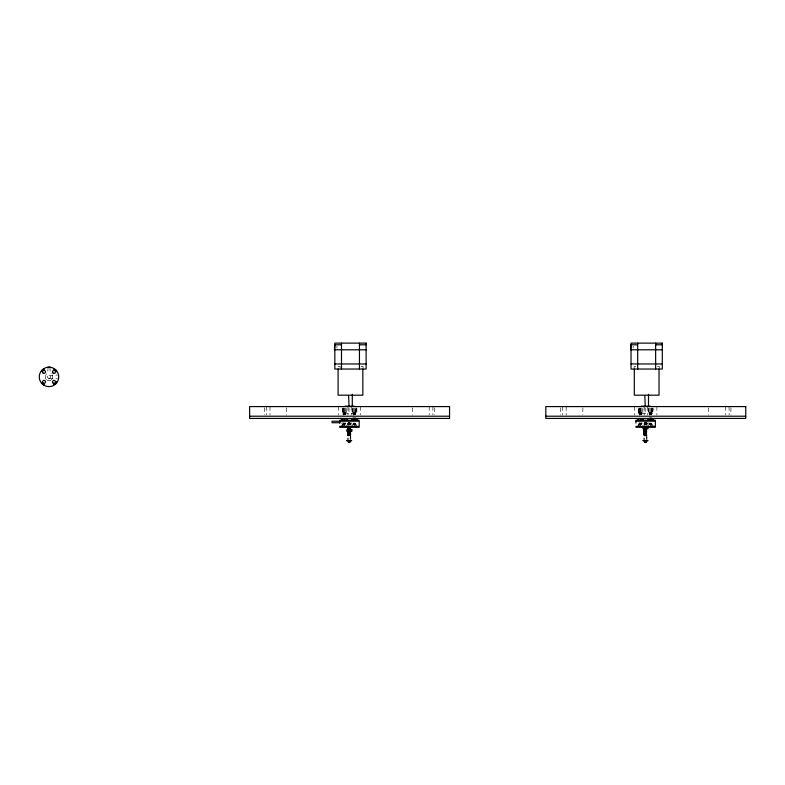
<?xml version="1.0" encoding="UTF-8"?>
<svg xmlns="http://www.w3.org/2000/svg" width="785" height="785" viewBox="0 0 785 785"><rect width="100%" height="100%" fill="white"/><g stroke="black" fill="none" stroke-linecap="round" stroke-linejoin="round"><path stroke-width="0.59" stroke-dasharray="3.92 2.94" d="M344.095 426.108L344.743 424.342L344.095 424.921L344.095 424.342M354.074 426.108L354.722 424.342L354.074 424.921L354.074 424.342M640.295 426.108L640.943 424.342L640.295 424.921L640.295 424.342M650.274 426.108L650.912 424.342L650.274 424.921L650.274 424.342M343.143 412.625L345.567 412.331L345.704 414.971L343.143 414.971L343.143 412.625L345.704 412.625M343.271 424.086L343.271 422.909M345.567 424.086L345.567 422.909M353.122 412.625L355.546 412.331L355.674 414.971L353.122 414.971L353.122 412.625L355.674 412.625M353.25 424.086L353.25 422.909M351.857 426.108L353.162 424.047L355.634 424.047L355.546 422.909M639.343 412.625L641.767 412.331L641.894 414.971L639.343 414.971L639.343 412.625L641.894 412.625M639.471 424.086L639.471 422.909M641.767 424.086L641.767 422.909M649.313 412.625L651.746 412.331L651.874 414.971L649.313 414.971L649.313 412.625L651.874 412.625M649.45 424.086L649.45 422.909M648.057 426.108L649.362 424.047L651.825 424.047L651.746 422.909M349.511 424.047C352.828 422.683 346.391 424.273 348.481 422.889M348.982 424.273L347.932 423.851L349.511 423.272M349.492 424.891L350.532 424.567L348.187 424.724L348.952 423.949L348.03 423.929M644.671 424.754L646.732 424.145L644.407 424.273L646.732 423.557L644.151 423.458L644.671 422.889M646.624 423.674L644.151 424.047L645.712 423.272M646.506 424.911L644.132 424.44L646.703 423.949M341.887 426.373L342.996 424.155L345.94 424.155L347.048 426.373M638.087 426.373L639.186 424.155L642.14 424.155L643.239 426.373M348.511 424.322L347.932 424.597L350.267 424.391L347.961 423.969L350.532 423.557M644.132 424.008L646.732 423.557M646.624 424.263L644.151 424.636L646.732 424.145M341.877 426.108C341.475 422.575 349.089 424.42 343.192 424.047M638.077 426.108C637.675 422.575 645.29 424.42 639.383 424.047M349.727 422.889C345.371 424.028 353.652 422.664 348.03 423.341M644.23 423.488L646.732 422.968L644.161 423.38L645.182 423.694M348.216 424.273L350.532 423.988L347.932 424.44M646.732 423.988L644.132 424.44M347.961 424.97L350.434 424.263M646.212 422.889L644.23 423.144L644.927 422.909M644.161 424.97L645.682 424.302L646.732 424.734M348.04 423.144L348.726 422.909M348.04 423.733L350.434 423.086M348.04 424.322L350.512 423.949M348.04 424.911L350.512 424.538L349.737 424.911M349.247 424.008L350.434 423.674M644.23 423.733L646.624 423.086M644.23 424.322L646.153 423.9M644.23 424.911L646.634 424.508M644.23 423.341L645.918 422.889M348.03 424.665L350.532 424.734M644.711 424.911L646.703 424.538L645.927 424.911M646.153 424.45L644.23 424.665M350.012 422.889L348.187 422.958L348.962 422.958M348.03 424.077L350.532 423.4L349.973 423.095M644.23 423.929L646.732 423.4L646.173 423.095M348.962 424.135L350.434 423.92M349.492 423.714L350.257 423.714M348.491 424.901L350.257 424.302L348.216 424.862M645.152 422.958L644.407 423.105M645.682 423.714L646.634 423.92M645.682 424.891L646.457 424.891M48.994 375.407L57.364 375.083M361.051 366.487L363.062 366.487L363.053 368.194M635.948 366.487L634.074 366.487L634.074 368.194M657.349 366.487L659.253 366.487L659.253 368.194M343.271 412.91L345.567 412.91M353.25 412.91L355.546 412.91M639.471 412.91L641.767 412.91M649.45 412.91L651.746 412.91M638.578 413.234L638.578 408.063L638.499 413.234L653.071 413.234L653.071 408.063M343.271 413.499L345.567 413.499M353.25 413.499L355.546 413.499M639.471 413.499L641.767 413.499M649.45 413.499L651.746 413.499M343.143 413.793L345.704 413.793M353.122 413.793L355.674 413.793M639.343 413.793L641.894 413.793M649.313 413.793L651.874 413.793M343.271 414.087L345.567 414.087M353.25 414.087L355.546 414.087M639.471 414.087L641.767 414.087M649.45 414.087L651.746 414.087M343.143 414.382L345.704 414.382M353.122 414.382L355.674 414.382M639.343 414.382L641.894 414.382M649.313 414.382L651.874 414.382M343.271 414.676L345.567 414.676M353.25 414.676L355.546 414.676M639.471 414.676L641.767 414.676M649.45 414.676L651.746 414.676M340.975 423.086L353.211 423.086M638.382 423.086L649.411 423.086M343.143 423.203L345.704 423.203M353.122 423.203L355.674 423.203M639.343 423.203L641.894 423.203M649.313 423.203L651.874 423.203M343.271 423.498L345.567 423.498M353.25 423.498L355.546 423.498M639.471 423.498L641.767 423.498M649.45 423.498L651.746 423.498M343.143 423.792L345.704 423.792M353.122 423.792L355.674 423.792M639.343 423.792L641.894 423.792M649.313 423.792L651.874 423.792M352.965 424.155L355.919 424.155L357.018 426.373M649.166 424.155L652.109 424.155L653.218 426.373M343.457 424.342L345.39 424.342M353.436 424.342L355.36 424.342M639.647 424.342L641.581 424.342M649.627 424.342L651.56 424.342M48.994 378.37L57.354 378.704M646.634 423.331L644.407 423.694M350.434 423.331L348.216 423.694L350.257 423.135M646.457 423.135L644.407 424.273M730.943 407.788L730.943 415M729.088 406.581L729.088 415M725.389 406.581L725.389 415M708.727 407.788L708.727 415M656.888 406.581L656.888 415M652.777 408.063L652.777 413.234M652.433 408.063L652.433 413.234M652.011 408.063L652.011 413.234M651.825 424.047L649.362 424.047M651.462 408.063L651.462 413.234M650.902 408.063L650.902 413.234M649.794 408.063L649.794 413.234M648.744 408.534L648.744 413.234M648.498 408.259L648.498 411.772L645.211 411.772L645.211 408.161M647.409 406.581L647.409 415M647.134 423.086L647.134 425.274M645.398 422.693L645.398 424.42M644.151 406.581L644.151 415M644.171 423.086L644.171 425.274M642.817 408.534L642.817 413.234M641.777 408.063L641.777 413.234M640.658 408.063L640.658 413.234M640.099 408.063L640.099 413.234M639.579 408.063L639.579 413.234M639.137 408.063L639.137 413.234M638.794 408.063L638.794 413.234M634.672 406.581L634.672 415M633.152 346.214L633.152 348.108M582.843 407.788L582.843 415M566.181 406.581L566.181 415M562.482 406.581L562.482 415M560.627 407.788L560.627 415M434.743 407.788L434.743 415M432.888 406.581L432.888 415M429.189 406.581L429.189 415M412.527 407.788L412.527 415M360.698 406.581L360.698 415M356.792 408.063L356.871 413.234L342.309 413.234L342.378 408.063M356.576 408.063L356.576 413.234M356.233 408.063L356.233 413.234M355.634 424.047L353.162 424.047M355.271 408.063L355.271 413.234M354.712 408.063L354.712 413.234M353.593 408.063L353.593 413.234M352.553 408.534L352.553 413.234M352.298 408.259L352.298 411.772L349.011 411.772L349.011 408.161M351.219 406.581L351.219 415M350.934 423.086L350.934 425.274M349.207 422.693L349.207 424.42M347.961 406.581L347.961 415M347.971 423.086L347.971 425.274M346.627 408.534L346.627 413.234M345.577 408.063L345.577 413.234M344.468 408.063L344.468 413.234M343.909 408.063L343.909 413.234M343.388 408.063L343.388 413.234M343.359 408.063L343.359 413.234M342.937 408.063L342.937 413.234M342.594 408.063L342.594 413.234M340.101 368.194L340.101 366.487L337.884 366.487L337.884 368.194M338.482 406.581L338.482 415M336.951 346.214L336.951 348.108M286.643 407.788L286.643 415M269.981 406.581L269.981 415M266.282 406.581L266.282 415M264.427 407.788L264.427 415M49.936 367.194L50.319 373.366A3.758 3.758 0 0 1 51.231 373.866M48.052 367.203L47.738 373.346A3.758 3.758 0 0 0 47.257 373.552M52.271 375.044A3.758 3.758 0 0 1 52.359 378.576M52.085 379.027A3.758 3.758 0 0 1 51.378 379.793M50.956 380.097A3.758 3.758 0 0 1 46.963 380.058M46.541 379.744A3.758 3.758 0 0 1 46.168 379.381M45.854 378.959A3.758 3.758 0 0 1 45.756 374.975M46.05 374.543A3.758 3.758 0 0 1 46.815 373.827M355.821 413.234L355.821 408.063L355.791 413.234M48.248 378.174A1.482 1.482 0 0 0 50.475 376.888A1.482 1.482 0 0 0 48.248 375.613A1.482 1.482 0 0 0 48.248 378.174"/><path stroke-width="1.18" d="M350.483 439.207L350.512 436.46M646.683 439.207L646.712 436.46M347.951 439.443L347.971 438.226M644.151 439.443L644.171 438.226M348.491 431.367C352.534 430.376 350.493 430.406 347.961 431.102C350.228 429.994 346.352 431.367 349.786 431.004C353.171 431.23 344.222 431.328 350.012 430.533M644.819 428.688C643.17 428.217 646.506 428.718 647.036 428.227C642.493 428.914 644.505 428.757 645.319 428.168M348.962 431.191C350.885 429.994 350.748 431.779 349.502 430.563M348.412 431.142L348.942 430.582L348.206 431.24M645.505 428.306L643.985 428.374L645.505 428.561M348.04 426.677L349.737 426.677M348.04 426.854L350.532 426.922L348.157 427.197M348.766 430.936L347.804 430.533L348.766 430.994M349.502 430.612L350.816 431.23L349.727 430.975M349.688 430.847L350.816 430.975L349.727 431.122M350.208 430.69C349.217 431.397 351.719 430.455 349.492 430.769M644.671 428.865L647.017 428.492L644.004 428.63L644.534 428.208M646.408 428.237L644.151 428.61M349.855 430.602L350.758 431.23L348.314 431.25M348.412 430.582L347.784 431.093L349.315 431.024M348.079 430.572L348.03 431.132L347.951 430.514L348.726 430.543M644.966 428.188L644.662 428.198M646.055 428.384L647.017 428.522L645.319 428.463M348.04 427.442L350.532 427.089L349.727 427.011M349.688 430.553L350.287 430.572M646.742 428.217L646.624 428.198M647.036 428.492L646.212 428.424M347.951 430.563L348.609 430.985M348.844 430.602L348.344 430.906M348.314 429.091L350.532 428.846L349.727 428.767M348.991 432.123L348.216 432.506L350.532 431.789L348.452 431.564M348.314 432.025L350.532 432.211L348.206 433.006L350.532 432.378L349.727 432.299M349.727 432.888L350.532 432.967L347.961 434.036L350.532 433.555L349.727 433.477M349.511 434.625L350.532 434.144L349.727 434.056M349.511 435.027L350.532 435.155L347.932 435.606L350.532 434.723L349.727 434.645M646.506 429.022C643.837 428.581 643.602 431.053 646.349 429.189M644.927 431.897L644.132 432.241L646.732 431.789L644.377 431.691L646.634 430.975L644.132 431.063L646.516 429.925M644.671 432.986L646.516 432.28M644.652 434.507L646.516 434.036M350.542 430.68L350.836 431.24M644.927 428.787L644.132 429.14L646.869 428.208M348.452 427.452L350.287 427.472L349.492 427.246M349.511 427.972L350.277 427.972L348.216 428.394L350.532 427.511L349.727 427.442M348.206 428.306L348.952 428.06M349.727 427.599L350.532 427.678L347.961 428.747L350.532 428.267L349.727 428.178M348.206 428.895L350.257 429.012L349.737 429.787M350.012 428.188L349.492 427.835M348.452 429.218L348.982 429.572M348.481 429.356L350.277 429.15M349.492 432.535C352.151 432.692 346.381 433.595 348.933 432.623M348.216 434.272L350.532 433.389L349.727 433.32M348.452 434.507L348.982 434.861M348.206 434.772L350.316 434.311L348.187 434.713M348.314 434.38C345.773 435.351 353.898 434.772 348.187 435.214M646.349 429.778L644.377 430.514L645.182 430.739M644.671 430.533L646.457 430.18M646.457 430.769L644.407 431.328L646.349 430.366M646.457 430.268L645.712 430.514M644.397 431.828L646.457 431.446M646.457 430.857L644.387 431.191M646.349 431.534L644.407 432.506L646.457 432.035M644.671 432.299L646.192 432.152M646.349 432.123L644.407 433.094M644.671 432.888L646.457 432.535M646.349 432.712L644.407 433.683L646.457 433.124M644.671 433.477L646.457 433.212M644.397 434.183L646.349 433.3M646.457 433.801L644.407 434.272L646.457 433.712M646.349 434.478L644.691 435.479M644.671 435.233C650.48 434.448 642.15 436.558 644.927 435.243M348.314 431.436L350.287 431.112M348.314 433.791L348.52 433.938M348.314 427.727L348.991 428.011M348.314 430.661L349.688 430.602M348.314 431.838L348.52 432.182M348.314 432.427L348.991 432.712M350.316 431.966L349.727 432.152M350.316 432.555L347.961 432.869L348.511 432.555M348.314 434.193L350.257 434.301M350.316 434.9L347.961 435.214L348.736 434.841M644.436 428.217L645.034 428.276M646.506 429.611L644.151 429.925L644.927 429.552M644.927 431.132L644.151 431.691L646.516 431.102M646.506 432.555L644.151 432.869L644.927 432.486M646.516 432.859L644.151 434.036L646.516 433.448M644.927 434.252L644.132 434.596L646.506 434.311M644.927 434.841L644.132 435.175L646.349 434.615M349.786 430.749L350.022 431.043M644.063 428.325L644.534 428.267M348.511 427.845L347.961 428.159L348.746 428.188M350.502 431.083L350.453 430.563L349.511 430.916M348.726 432.898C346.097 433.889 352.347 432.82 349.737 432.731M644.927 429.366L644.161 429.67L644.711 429.827M644.927 429.954L644.161 430.259L644.711 430.415M644.927 431.721L644.132 432.074L644.711 432.182M644.927 432.309L644.161 432.613L644.711 432.761M644.927 432.898L644.161 433.202L644.711 433.349M644.927 434.076L644.132 434.429L646.349 433.889M644.927 434.664L644.132 435.018L644.711 435.116M348.933 433.212L348.216 433.683L349.992 433.33M644.927 428.963L644.387 428.836M644.927 430.141L644.132 430.474L644.936 430.543M644.927 430.729L644.161 431.024L644.711 431.004M644.927 431.318L644.161 431.613L644.711 431.593M644.927 433.075L644.132 433.418L644.936 433.477M644.927 433.663L644.161 433.958L644.711 433.938M349.737 428.62L350.277 428.561L348.187 428.836M349.737 429.209L350.532 429.277L348.991 429.768M349.737 433.909L350.532 433.977L349.492 434.37M348.726 435.243L348.187 435.302L348.933 434.978M348.952 427.472C346.636 428.09 351.827 427.207 349.511 427.383M348.952 433.349L348.206 433.595L348.962 433.536M348.972 428.316L347.961 428.669L348.991 428.59M349.492 428.492L350.532 428.1L349.727 428.031M349.492 429.081L350.532 428.688L349.511 428.561M349.492 432.025L350.532 431.622L349.727 431.564M348.972 433.016L347.932 433.418L348.991 433.457M349.492 434.959L350.532 434.566L349.727 434.498M349.511 426.981L348.187 427.069M349.511 428.159L348.187 428.247M645.152 435.302L646.457 434.89M349.727 429.356L350.316 429.336M349.727 431.711L350.267 431.446L349.511 431.505M47.806 367.223L50.515 367.272M349.727 426.863L350.267 426.746L348.187 426.981M349.727 435.086L350.316 435.067M349.511 426.804L350.277 426.804M349.492 429.591L350.287 429.827M349.492 431.358L350.287 431.593L348.216 431.917M349.511 432.093L350.277 432.093M349.511 432.682L350.277 432.682M349.492 433.124L350.277 433.261L348.491 433.712M349.492 433.712L350.277 433.85L348.471 434.154M349.511 434.439L350.277 434.439M334.832 344.536L334.381 349.796L366.114 349.796M631.022 344.536L630.581 349.796L662.304 349.796M334.832 344.792L341.495 344.792M359.451 344.792L366.114 344.792M631.022 344.792L637.685 344.792M655.642 344.792L662.304 344.792M334.832 363.965L366.114 363.965M631.022 363.965L662.304 363.965M348.638 396.14L349.011 405.757M644.838 396.14L645.211 405.757M344.89 406.179L354.29 406.179M641.08 406.179L650.48 406.179M249.62 416.207L449.55 416.207M545.82 416.207L745.75 416.207M353.25 418.209L355.546 418.209M649.45 418.209L651.746 418.209M353.122 419.082L355.674 419.082M649.313 419.082L651.874 419.082M353.25 419.376L355.546 419.376M649.45 419.376L651.746 419.376M353.122 419.671L355.674 419.671M649.313 419.671L651.874 419.671M353.25 419.965L355.546 419.965M649.45 419.965L651.746 419.965M339.709 420.26L359.196 420.26M635.909 420.26L655.387 420.26M635.909 421.202L655.387 421.202L655.387 426.373L635.909 426.373M339.993 422.713L332.055 422.713L332.055 421.231L359.196 421.202L359.196 426.373L339.709 426.373M339.709 423.086L339.758 421.202M635.909 423.086L635.958 421.202M341.966 426.108L344.419 426.108M355.055 426.108L356.596 426.108M638.166 426.108L639.961 426.108M651.256 426.108L653.051 426.108M339.709 427.315L359.196 427.315M635.909 427.315L655.387 427.315M346.852 440.503L351.611 440.503M643.052 440.503L647.811 440.503M346.852 440.777L351.611 440.777M643.052 440.777L647.811 440.777M347.981 441.876L350.483 441.876M644.181 441.876L646.683 441.876M644.407 434.861L646.457 434.301M348.187 434.125L350.257 433.712M350.816 430.955L350.287 430.808L350.836 430.945M646.457 429.591L644.377 429.925M659.037 369.038L659.037 395.179L634.3 395.179L634.3 369.038M655.642 343.123L655.642 369.038M653.169 420.26L653.169 418.778L648.067 418.778L648.067 420.26M648.498 394.217L648.498 405.914M648.057 427.315L648.057 428.796L642.964 428.796L642.964 427.315M645.505 427.315L645.505 428.796M643.219 420.26L643.219 418.778L638.117 418.778L638.117 420.26M640.668 418.778L640.668 420.26M637.685 343.123L637.685 369.038M362.837 369.038L362.837 395.179L338.099 395.179L338.099 369.038M359.451 343.123L359.451 369.038M356.969 420.26L356.969 418.778L351.866 418.778L351.866 420.26M352.298 394.217L352.298 405.914M351.307 426.373L351.307 427.315M350.934 426.373L350.934 427.315M349.315 429.778L349.315 431.25M347.971 426.373L347.971 427.315M347.598 426.373L347.598 427.315M347.019 420.26L347.019 418.778L341.917 418.778L341.917 420.26M344.468 418.778L344.468 420.26M341.495 343.123L341.495 369.038M53.714 369.323A2.591 2.591 0 0 1 56.559 371.639M56.559 381.618A2.591 2.591 0 0 1 55.499 383.983M54.901 384.297A2.591 2.591 0 0 1 53.566 384.434M44.264 384.454A2.591 2.591 0 0 1 41.585 382.795M41.448 371.491A2.591 2.591 0 0 1 44.421 369.342M349.884 441.788L348.412 441.876L349.943 441.759M646.084 441.788L644.613 441.876L646.084 441.788M366.114 343.123L334.832 343.123L334.832 369.038L366.114 369.038L366.114 343.123M662.304 343.123L631.022 343.123L631.022 369.038L662.304 369.038L662.304 343.123M449.55 406.581L249.62 406.581L249.62 418.425L449.55 418.425L449.55 406.581M745.75 406.581L545.82 406.581L545.82 418.425L745.75 418.425L745.75 406.581M351.866 429.778L346.764 429.778L346.764 431.25L351.866 431.25L351.866 429.778M43.685 385.062A9.744 9.744 0 0 0 58.718 377.399A9.744 9.744 0 0 0 44.568 368.214A9.744 9.744 0 0 0 43.685 385.062M53.046 373.052A1.482 1.482 0 0 0 55.441 372.139A1.482 1.482 0 0 0 53.449 370.52A1.482 1.482 0 0 0 53.046 373.052M43.067 373.052A1.482 1.482 0 0 0 45.461 372.139A1.482 1.482 0 0 0 43.479 370.52A1.482 1.482 0 0 0 43.067 373.052M43.067 383.021A1.482 1.482 0 0 0 45.461 382.118A1.482 1.482 0 0 0 43.479 380.489A1.482 1.482 0 0 0 43.067 383.021M53.046 383.021A1.482 1.482 0 0 0 55.441 382.118A1.482 1.482 0 0 0 53.449 380.489A1.482 1.482 0 0 0 53.046 383.021"/></g></svg>
